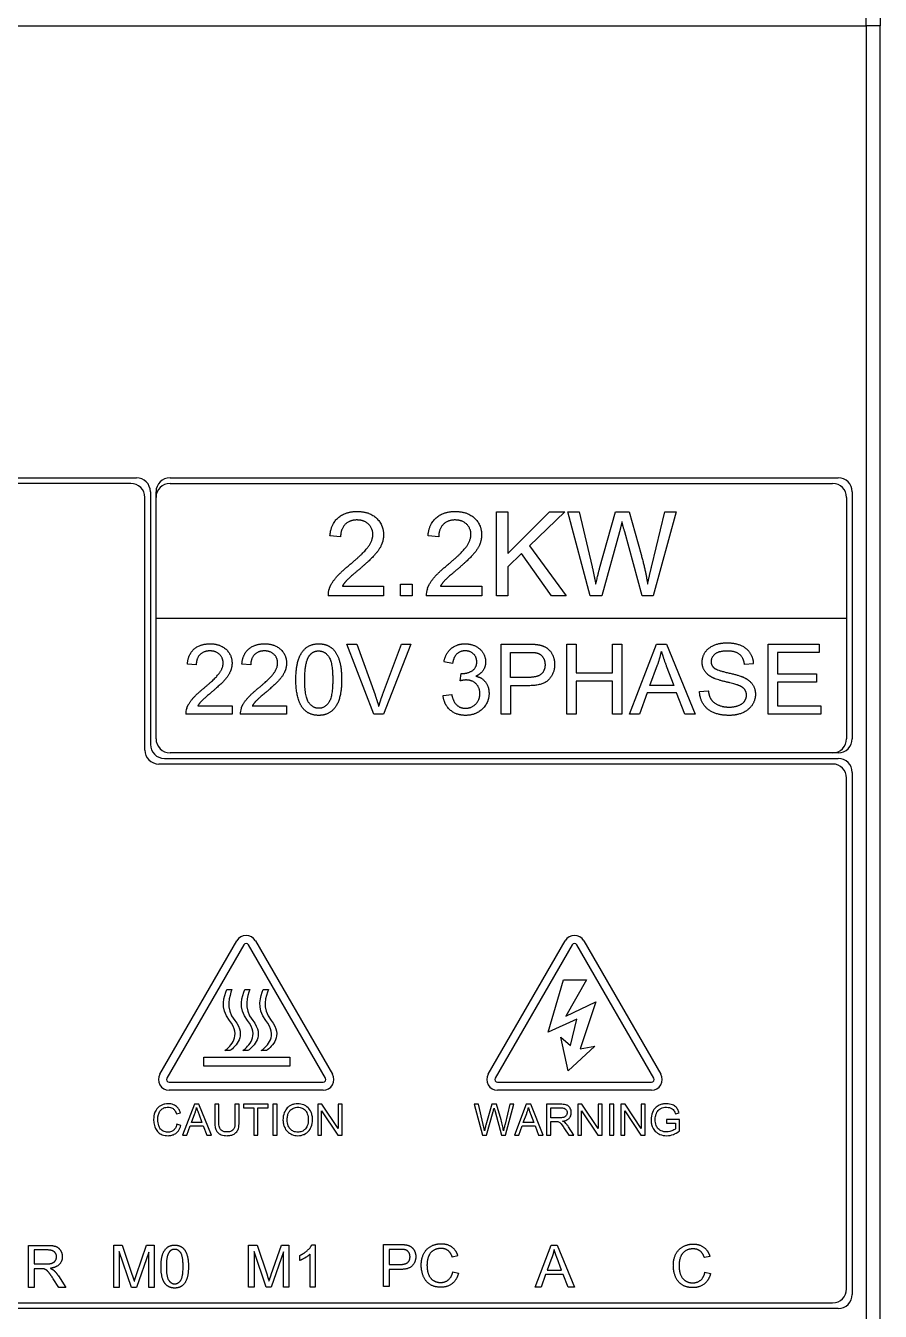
# Model space of a CAD drawing. Header units: millimetres. Extents: x -1721 to 4288, y -273 to 2028.
# Drawn here: x 140.37 to 164.72, y 369.57 to 406.22 of the extents above; entities that cross this region are included whole.
import ezdxf

# ---------------------------------------------------------------- set-up
doc = ezdxf.new("R2010")
doc.units = ezdxf.units.MM
doc.header["$LTSCALE"] = 5
doc.header["$MEASUREMENT"] = 0
doc.layers.add('圖框', color=7, linetype='CONTINUOUS')

msp = doc.modelspace()

# ---------------------------------------------------------------- linework, layer by layer
at = {"layer": '圖框'}
for p, q in [((164.323, 406.218), (164.323, 407.915)), ((164.723, 407.633), (164.723, 406.218)), ((110.723, 406.218), (164.323, 406.218)), ((164.323, 406.218), (164.323, 365.892)), ((164.723, 406.218), (164.323, 406.218)), ((164.723, 365.892), (164.723, 406.218)), ((111.523, 393.332), (143.523, 393.332)), ((144.483, 393.332), (163.523, 393.332)), ((143.363, 393.172), (140.083, 393.172)), ((143.923, 392.932), (143.923, 385.732)), ((144.083, 385.892), (144.083, 392.932)), ((144.483, 393.172), (163.363, 393.172)), ((163.923, 392.932), (163.923, 385.892)), ((143.763, 385.572), (143.763, 392.772)), ((163.763, 392.772), (163.763, 389.332)), ((153.788, 392.363), (154.106, 392.363)), ((153.788, 389.963), (153.788, 392.363)), ((154.106, 392.363), (154.106, 391.174)), ((154.106, 391.174), (155.299, 392.363)), ((155.729, 392.363), (154.723, 391.39)), ((155.299, 392.363), (155.729, 392.363)), ((155.82, 392.363), (156.146, 392.363)), ((156.457, 389.963), (155.82, 392.363)), ((156.146, 392.363), (156.512, 390.79)), ((156.722, 390.743), (157.178, 392.363)), ((157.178, 392.363), (157.562, 392.363)), ((157.562, 392.363), (157.906, 391.149)), ((158.211, 390.821), (158.586, 392.363)), ((158.906, 392.363), (158.251, 389.963)), ((158.586, 392.363), (158.906, 392.363)), ((157.291, 391.793), (156.784, 389.963)), ((157.94, 389.963), (157.439, 391.793)), ((149.343, 391.648), (149.039, 391.679)), ((152.138, 391.648), (151.834, 391.679)), ((154.723, 391.39), (155.773, 389.963)), ((154.499, 391.176), (154.106, 390.796)), ((155.354, 389.963), (154.499, 391.176)), ((154.106, 390.796), (154.106, 389.963)), ((151.051, 390.298), (151.386, 390.298)), ((151.051, 389.963), (151.051, 390.298)), ((151.386, 390.298), (151.386, 389.963)), ((150.57, 389.963), (148.984, 389.963)), ((149.394, 390.247), (150.57, 390.247)), ((150.57, 390.247), (150.57, 389.963)), ((151.386, 389.963), (151.051, 389.963)), ((153.365, 389.963), (151.779, 389.963)), ((152.189, 390.247), (153.365, 390.247)), ((153.365, 390.247), (153.365, 389.963)), ((154.106, 389.963), (153.788, 389.963)), ((155.773, 389.963), (155.354, 389.963)), ((156.784, 389.963), (156.457, 389.963)), ((158.251, 389.963), (157.94, 389.963)), ((144.083, 389.332), (163.763, 389.332)), ((163.763, 389.332), (163.763, 385.892)), ((149.519, 388.592), (149.805, 388.592)), ((150.291, 386.592), (149.519, 388.592)), ((149.805, 388.592), (150.325, 387.14)), ((150.537, 387.14), (151.078, 388.592)), ((151.348, 388.592), (150.564, 386.592)), ((151.078, 388.592), (151.348, 388.592)), ((153.915, 388.592), (154.669, 388.592)), ((153.915, 386.592), (153.915, 388.592)), ((155.79, 388.592), (156.055, 388.592)), ((155.79, 386.592), (155.79, 388.592)), ((156.055, 388.592), (156.055, 387.771)), ((157.092, 388.592), (157.357, 388.592)), ((157.092, 387.771), (157.092, 388.592)), ((157.357, 388.592), (157.357, 386.592)), ((157.58, 386.592), (158.348, 388.592)), ((158.348, 388.592), (158.634, 388.592)), ((158.634, 388.592), (159.451, 386.592)), ((161.532, 388.592), (162.98, 388.592)), ((161.532, 386.592), (161.532, 388.592)), ((162.98, 388.592), (162.98, 388.356)), ((152.534, 388.038), (152.288, 388.082)), ((154.18, 387.641), (154.18, 388.356)), ((154.18, 388.356), (154.692, 388.356)), ((161.798, 388.356), (161.798, 387.745)), ((162.98, 388.356), (161.798, 388.356)), ((145.229, 387.996), (144.976, 388.022)), ((146.782, 387.996), (146.529, 388.022)), ((152.749, 387.541), (152.775, 387.756)), ((156.055, 387.771), (157.092, 387.771)), ((158.156, 387.413), (158.377, 387.999)), ((158.625, 387.967), (158.836, 387.413)), ((161.105, 388.03), (160.852, 388.01)), ((161.798, 387.745), (162.906, 387.745)), ((162.906, 387.745), (162.906, 387.509)), ((154.697, 387.641), (154.18, 387.641)), ((154.694, 387.405), (154.18, 387.405)), ((154.18, 387.405), (154.18, 386.592)), ((157.092, 387.535), (156.055, 387.535)), ((156.055, 387.535), (156.055, 386.592)), ((157.092, 386.592), (157.092, 387.535)), ((158.836, 387.413), (158.156, 387.413)), ((162.906, 387.509), (161.798, 387.509)), ((161.798, 387.509), (161.798, 386.829)), ((152.264, 387.123), (152.509, 387.155)), ((158.08, 387.198), (157.86, 386.592)), ((158.918, 387.198), (158.08, 387.198)), ((159.15, 386.592), (158.918, 387.198)), ((159.572, 387.236), (159.822, 387.257)), ((145.272, 386.829), (146.252, 386.829)), ((146.252, 386.829), (146.252, 386.592)), ((146.825, 386.829), (147.805, 386.829)), ((147.805, 386.829), (147.805, 386.592)), ((161.798, 386.829), (163.026, 386.829)), ((163.026, 386.829), (163.026, 386.592)), ((146.252, 386.592), (144.93, 386.592)), ((147.805, 386.592), (146.483, 386.592)), ((150.564, 386.592), (150.291, 386.592)), ((154.18, 386.592), (153.915, 386.592)), ((156.055, 386.592), (155.79, 386.592)), ((157.357, 386.592), (157.092, 386.592)), ((157.86, 386.592), (157.58, 386.592)), ((159.451, 386.592), (159.15, 386.592)), ((163.026, 386.592), (161.532, 386.592)), ((163.363, 385.172), (144.163, 385.172)), ((144.323, 385.332), (163.523, 385.332)), ((163.523, 385.492), (144.483, 385.492)), ((163.923, 384.932), (163.923, 370.052)), ((163.763, 370.212), (163.763, 384.772)), ((144.189, 376.33), (146.386, 380.136)), ((146.584, 380.022), (144.387, 376.216)), ((148.913, 376.216), (146.716, 380.022)), ((146.914, 380.136), (149.111, 376.33)), ((153.548, 376.33), (155.746, 380.136)), ((155.943, 380.022), (153.746, 376.216)), ((158.272, 376.216), (156.075, 380.022)), ((156.273, 380.136), (158.47, 376.33)), ((155.254, 377.526), (155.698, 379.016)), ((155.698, 379.016), (156.347, 379.016)), ((156.347, 379.016), (155.758, 377.989)), ((146.099, 378.742), (146.247, 378.742)), ((146.611, 378.742), (146.76, 378.742)), ((147.137, 378.742), (147.285, 378.742)), ((155.758, 377.989), (156.617, 378.397)), ((156.617, 378.397), (156.174, 377.057)), ((156.079, 377.903), (155.254, 377.526)), ((155.899, 377.148), (156.079, 377.903)), ((155.62, 377.389), (155.899, 377.148)), ((155.825, 376.43), (155.62, 377.389)), ((156.585, 377.126), (155.825, 376.43)), ((156.174, 377.057), (156.585, 377.126)), ((145.445, 376.561), (145.445, 376.818)), ((145.445, 376.818), (147.9, 376.818)), ((146.191, 377.002), (146.043, 377.002)), ((146.703, 377.002), (146.555, 377.002)), ((147.229, 377.002), (147.081, 377.002)), ((147.9, 376.818), (147.9, 376.561)), ((147.9, 376.561), (145.445, 376.561)), ((144.453, 376.102), (148.847, 376.102)), ((153.812, 376.102), (158.206, 376.102)), ((148.847, 375.874), (144.453, 375.874)), ((158.206, 375.874), (153.812, 375.874)), ((145.178, 375.473), (144.839, 374.593)), ((145.304, 375.473), (145.178, 375.473)), ((145.663, 374.593), (145.304, 375.473)), ((145.874, 375.473), (145.758, 375.473)), ((145.758, 375.473), (145.758, 374.965)), ((145.874, 374.965), (145.874, 375.473)), ((146.45, 375.473), (146.333, 375.473)), ((146.333, 375.473), (146.333, 374.965)), ((146.45, 374.965), (146.45, 375.473)), ((147.276, 375.473), (146.578, 375.473)), ((146.578, 375.473), (146.578, 375.369)), ((146.578, 375.369), (146.868, 375.369)), ((146.868, 375.369), (146.868, 374.593)), ((146.984, 375.369), (147.276, 375.369)), ((146.984, 374.593), (146.984, 375.369)), ((147.276, 375.369), (147.276, 375.473)), ((147.532, 375.473), (147.415, 375.473)), ((147.415, 375.473), (147.415, 374.593)), ((147.532, 374.593), (147.532, 375.473)), ((148.812, 375.473), (148.692, 375.473)), ((148.692, 375.473), (148.692, 374.593)), ((148.803, 374.593), (148.803, 375.284)), ((148.803, 375.284), (149.266, 374.593)), ((149.274, 374.782), (148.812, 375.473)), ((149.386, 375.473), (149.274, 375.473)), ((149.274, 375.473), (149.274, 374.782)), ((149.386, 374.593), (149.386, 375.473)), ((153.271, 375.473), (153.152, 375.473)), ((153.152, 375.473), (153.385, 374.593)), ((153.405, 374.896), (153.271, 375.473)), ((153.65, 375.473), (153.482, 374.879)), ((153.505, 374.593), (153.691, 375.264)), ((153.79, 375.473), (153.65, 375.473)), ((153.745, 375.264), (153.929, 374.593)), ((153.916, 375.028), (153.79, 375.473)), ((154.166, 375.473), (154.028, 374.908)), ((154.043, 374.593), (154.283, 375.473)), ((154.283, 375.473), (154.166, 375.473)), ((154.634, 375.473), (154.296, 374.593)), ((154.76, 375.473), (154.634, 375.473)), ((155.12, 374.593), (154.76, 375.473)), ((155.605, 375.473), (155.214, 375.473)), ((155.214, 375.473), (155.214, 374.593)), ((155.331, 375.085), (155.331, 375.376)), ((155.331, 375.376), (155.609, 375.376)), ((156.219, 375.473), (156.1, 375.473)), ((156.1, 375.473), (156.1, 374.593)), ((156.211, 374.593), (156.211, 375.284)), ((156.211, 375.284), (156.674, 374.593)), ((156.682, 374.782), (156.219, 375.473)), ((156.793, 375.473), (156.682, 375.473)), ((156.682, 375.473), (156.682, 374.782)), ((156.793, 374.593), (156.793, 375.473)), ((157.125, 375.473), (157.009, 375.473)), ((157.009, 375.473), (157.009, 374.593)), ((157.125, 374.593), (157.125, 375.473)), ((157.449, 375.473), (157.329, 375.473)), ((157.329, 375.473), (157.329, 374.593)), ((157.44, 374.593), (157.44, 375.284)), ((157.44, 375.284), (157.903, 374.593)), ((157.911, 374.782), (157.449, 375.473)), ((158.023, 375.473), (157.911, 375.473)), ((157.911, 375.473), (157.911, 374.782)), ((158.023, 374.593), (158.023, 375.473)), ((144.662, 375.205), (144.777, 375.232)), ((144.792, 374.873), (144.675, 374.902)), ((145.093, 374.954), (145.19, 375.212)), ((145.392, 374.954), (145.093, 374.954)), ((145.3, 375.198), (145.392, 374.954)), ((154.55, 374.954), (154.647, 375.212)), ((154.849, 374.954), (154.55, 374.954)), ((154.756, 375.198), (154.849, 374.954)), ((155.581, 375.085), (155.331, 375.085)), ((155.331, 374.593), (155.331, 374.984)), ((155.331, 374.984), (155.466, 374.984)), ((159.003, 375.042), (158.63, 375.042)), ((158.63, 375.042), (158.63, 374.938)), ((158.63, 374.938), (158.889, 374.938)), ((158.885, 375.198), (158.989, 375.227)), ((158.889, 374.938), (158.889, 374.775)), ((159.003, 374.716), (159.003, 375.042)), ((144.839, 374.593), (144.963, 374.593)), ((144.963, 374.593), (145.059, 374.859)), ((145.059, 374.859), (145.428, 374.859)), ((145.428, 374.859), (145.53, 374.593)), ((145.53, 374.593), (145.663, 374.593)), ((146.868, 374.593), (146.984, 374.593)), ((147.415, 374.593), (147.532, 374.593)), ((148.692, 374.593), (148.803, 374.593)), ((149.266, 374.593), (149.386, 374.593)), ((153.385, 374.593), (153.505, 374.593)), ((153.929, 374.593), (154.043, 374.593)), ((154.296, 374.593), (154.42, 374.593)), ((154.42, 374.593), (154.516, 374.859)), ((154.516, 374.859), (154.885, 374.859)), ((154.885, 374.859), (154.987, 374.593)), ((154.987, 374.593), (155.12, 374.593)), ((155.214, 374.593), (155.331, 374.593)), ((155.727, 374.776), (155.843, 374.593)), ((155.989, 374.593), (155.837, 374.833)), ((155.843, 374.593), (155.989, 374.593)), ((156.1, 374.593), (156.211, 374.593)), ((156.674, 374.593), (156.793, 374.593)), ((157.009, 374.593), (157.125, 374.593)), ((157.329, 374.593), (157.44, 374.593)), ((157.903, 374.593), (158.023, 374.593)), ((140.452, 370.252), (140.452, 371.452)), ((140.452, 371.452), (140.985, 371.452)), ((140.991, 371.32), (140.611, 371.32)), ((140.611, 371.32), (140.611, 370.923)), ((142.883, 370.255), (142.883, 371.455)), ((142.883, 371.455), (143.122, 371.455)), ((143.383, 370.255), (143.036, 371.276)), ((143.036, 371.276), (143.036, 370.255)), ((143.122, 371.455), (143.406, 370.605)), ((143.876, 371.259), (143.526, 370.255)), ((143.528, 370.62), (143.816, 371.455)), ((143.816, 371.455), (144.029, 371.455)), ((143.876, 370.255), (143.876, 371.259)), ((144.029, 371.455), (144.029, 370.255)), ((146.723, 370.259), (146.723, 371.459)), ((146.723, 371.459), (146.962, 371.459)), ((147.223, 370.259), (146.876, 371.281)), ((146.876, 371.281), (146.876, 370.259)), ((146.962, 371.459), (147.246, 370.61)), ((147.716, 371.264), (147.366, 370.259)), ((147.368, 370.624), (147.656, 371.459)), ((147.656, 371.459), (147.869, 371.459)), ((147.716, 370.259), (147.716, 371.264)), ((147.869, 371.459), (147.869, 370.259)), ((148.524, 371.464), (148.619, 371.464)), ((148.619, 371.464), (148.619, 370.259)), ((150.569, 370.278), (150.569, 371.478)), ((150.569, 371.478), (151.021, 371.478)), ((151.035, 371.336), (150.728, 371.336)), ((150.728, 371.336), (150.728, 370.907)), ((154.886, 370.257), (155.347, 371.457)), ((155.347, 371.457), (155.519, 371.457)), ((155.519, 371.457), (156.009, 370.257)), ((140.611, 370.923), (140.953, 370.923)), ((148.177, 371.02), (148.177, 371.163)), ((148.472, 370.259), (148.472, 371.198)), ((150.728, 370.907), (151.038, 370.907)), ((152.682, 371.149), (152.526, 371.112)), ((155.364, 371.101), (155.232, 370.749)), ((155.64, 370.749), (155.513, 371.082)), ((159.865, 371.138), (159.709, 371.101)), ((140.795, 370.786), (140.611, 370.786)), ((140.611, 370.786), (140.611, 370.252)), ((141.31, 370.252), (141.151, 370.502)), ((141.301, 370.579), (141.509, 370.252)), ((151.036, 370.765), (150.728, 370.765)), ((150.728, 370.765), (150.728, 370.278)), ((152.543, 370.699), (152.702, 370.659)), ((155.186, 370.62), (155.054, 370.257)), ((155.689, 370.62), (155.186, 370.62)), ((155.232, 370.749), (155.64, 370.749)), ((155.828, 370.257), (155.689, 370.62)), ((159.726, 370.688), (159.886, 370.648)), ((140.611, 370.252), (140.452, 370.252)), ((141.509, 370.252), (141.31, 370.252)), ((143.036, 370.255), (142.883, 370.255)), ((143.526, 370.255), (143.383, 370.255)), ((144.029, 370.255), (143.876, 370.255)), ((146.876, 370.259), (146.723, 370.259)), ((147.366, 370.259), (147.223, 370.259)), ((147.869, 370.259), (147.716, 370.259)), ((148.619, 370.259), (148.472, 370.259)), ((150.728, 370.278), (150.569, 370.278)), ((155.054, 370.257), (154.886, 370.257)), ((156.009, 370.257), (155.828, 370.257)), ((111.683, 369.812), (163.363, 369.812)), ((163.523, 369.652), (111.523, 369.652))]:
    msp.add_line(p, q, dxfattribs=at)
for centre, radius, start, end in [((143.523, 392.932), 0.4, 0, 90), ((144.483, 392.932), 0.4, 90, 180), ((163.523, 392.932), 0.4, 0, 90), ((143.363, 392.772), 0.4, 0, 90), ((144.483, 392.772), 0.4, 90, 180), ((163.363, 392.772), 0.4, 0, 90), ((149.493, 389.982), 0.509, 158.6045, 182.1373), ((152.289, 389.982), 0.509, 158.6045, 182.1373), ((145.354, 386.608), 0.425, 158.6045, 182.1373), ((146.908, 386.608), 0.425, 158.6045, 182.1373), ((144.483, 385.892), 0.4, 180, 270), ((163.363, 385.892), 0.4, 270, 0), ((163.523, 385.892), 0.4, 270, 0), ((144.163, 385.572), 0.4, 180, 270), ((144.323, 385.732), 0.4, 180, 270), ((163.363, 384.772), 0.4, 0, 90), ((163.523, 384.932), 0.4, 0, 90), ((146.65, 379.984), 0.304, 30, 150), ((146.65, 379.984), 0.0761, 30, 150), ((156.009, 379.984), 0.304, 30, 150), ((156.009, 379.984), 0.0761, 30, 150), ((144.453, 376.178), 0.304, 150, 270), ((144.453, 376.178), 0.0761, 150, 270), ((148.847, 376.178), 0.304, 270, 30), ((148.847, 376.178), 0.0761, 270, 30), ((153.812, 376.178), 0.304, 150, 270), ((153.812, 376.178), 0.0761, 150, 270), ((158.206, 376.178), 0.304, 270, 30), ((158.206, 376.178), 0.0761, 270, 30), ((163.363, 370.212), 0.4, 270, 0), ((163.523, 370.052), 0.4, 270, 0)]:
    msp.add_arc(centre, radius, start, end, dxfattribs=at)
for points in [[(149.039, 391.679), (149.07, 392.018), (149.476, 392.372), (149.818, 392.372)], [(149.811, 392.129), (149.599, 392.129), (149.345, 391.873), (149.343, 391.648)], [(150.263, 391.714), (150.263, 391.89), (150.012, 392.129), (149.811, 392.129)], [(149.818, 392.372), (150.164, 392.372), (150.567, 391.99), (150.567, 391.707)], [(151.834, 391.679), (151.865, 392.018), (152.271, 392.372), (152.613, 392.372)], [(152.606, 392.129), (152.394, 392.129), (152.14, 391.873), (152.138, 391.648)], [(153.058, 391.714), (153.058, 391.89), (152.807, 392.129), (152.606, 392.129)], [(152.613, 392.372), (152.959, 392.372), (153.362, 391.99), (153.362, 391.707)], [(157.362, 392.074), (157.322, 391.91), (157.291, 391.793)], [(157.439, 391.793), (157.373, 392.021), (157.362, 392.074)], [(149.599, 390.85), (149.988, 391.172), (150.263, 391.546), (150.263, 391.714)], [(150.567, 391.707), (150.567, 391.562), (150.449, 391.284), (150.175, 390.977), (149.859, 390.708)], [(152.394, 390.85), (152.784, 391.172), (153.058, 391.546), (153.058, 391.714)], [(153.362, 391.707), (153.362, 391.562), (153.245, 391.284), (152.97, 390.977), (152.654, 390.708)], [(157.906, 391.149), (158.032, 390.697), (158.092, 390.298)], [(149.019, 390.168), (149.079, 390.331), (149.346, 390.644), (149.599, 390.85)], [(149.859, 390.708), (149.593, 390.486), (149.443, 390.327), (149.394, 390.247)], [(151.814, 390.168), (151.874, 390.331), (152.142, 390.644), (152.394, 390.85)], [(152.654, 390.708), (152.388, 390.486), (152.238, 390.327), (152.189, 390.247)], [(156.512, 390.79), (156.57, 390.543), (156.614, 390.298)], [(156.614, 390.298), (156.706, 390.684), (156.722, 390.743)], [(158.092, 390.298), (158.138, 390.527), (158.211, 390.821)], [(144.976, 388.022), (145.002, 388.304), (145.34, 388.6), (145.625, 388.6)], [(145.625, 388.6), (145.913, 388.6), (146.249, 388.281), (146.249, 388.045)], [(146.529, 388.022), (146.555, 388.304), (146.894, 388.6), (147.179, 388.6)], [(147.179, 388.6), (147.467, 388.6), (147.802, 388.281), (147.802, 388.045)], [(148.069, 387.579), (148.069, 387.934), (148.215, 388.367), (148.502, 388.6), (148.721, 388.6)], [(148.721, 388.6), (148.881, 388.6), (149.125, 388.471), (149.282, 388.227), (149.372, 387.876), (149.372, 387.579)], [(152.288, 388.082), (152.334, 388.329), (152.653, 388.6), (152.891, 388.6)], [(152.891, 388.6), (153.054, 388.6), (153.33, 388.46), (153.476, 388.217), (153.476, 388.082)], [(154.669, 388.592), (154.869, 388.592), (154.974, 388.573)], [(154.974, 388.573), (155.122, 388.548), (155.32, 388.411), (155.442, 388.163), (155.442, 388.013)], [(159.647, 388.076), (159.647, 388.228), (159.819, 388.49), (160.15, 388.628), (160.352, 388.628)], [(160.352, 388.628), (160.575, 388.628), (160.915, 388.484), (161.099, 388.205), (161.105, 388.03)], [(145.619, 388.397), (145.442, 388.397), (145.23, 388.184), (145.229, 387.996)], [(145.996, 388.051), (145.996, 388.198), (145.787, 388.397), (145.619, 388.397)], [(147.173, 388.397), (146.996, 388.397), (146.784, 388.184), (146.782, 387.996)], [(147.549, 388.051), (147.549, 388.198), (147.34, 388.397), (147.173, 388.397)], [(148.322, 387.579), (148.322, 388.071), (148.448, 388.254)], [(148.448, 388.254), (148.549, 388.397), (148.718, 388.397)], [(148.718, 388.397), (148.889, 388.397), (149.119, 388.073), (149.119, 387.579)], [(152.895, 388.399), (152.752, 388.399), (152.561, 388.219), (152.534, 388.038)], [(152.814, 387.753), (152.971, 387.753), (153.223, 387.917), (153.223, 388.086)], [(153.223, 388.086), (153.223, 388.222), (153.04, 388.399), (152.895, 388.399)], [(153.476, 388.082), (153.476, 387.952), (153.337, 387.739), (153.2, 387.676)], [(154.692, 388.356), (154.872, 388.356), (154.939, 388.338)], [(154.939, 388.338), (155.043, 388.31), (155.169, 388.131), (155.169, 388.006)], [(158.377, 387.999), (158.445, 388.19), (158.485, 388.382)], [(158.485, 388.382), (158.531, 388.221), (158.625, 387.967)], [(160.363, 388.394), (160.122, 388.394), (159.901, 388.217), (159.901, 388.094)], [(159.901, 388.094), (159.901, 387.986), (159.979, 387.916)], [(160.852, 388.01), (160.833, 388.201), (160.595, 388.394), (160.363, 388.394)], [(145.442, 387.332), (145.767, 387.6), (145.996, 387.911), (145.996, 388.051)], [(146.249, 388.045), (146.249, 387.925), (146.151, 387.693), (145.923, 387.437), (145.659, 387.213)], [(146.996, 387.332), (147.32, 387.6), (147.549, 387.911), (147.549, 388.051)], [(147.802, 388.045), (147.802, 387.925), (147.705, 387.693), (147.476, 387.437), (147.212, 387.213)], [(152.775, 387.756), (152.801, 387.753), (152.814, 387.753)], [(155.442, 388.013), (155.442, 387.759), (155.118, 387.405), (154.694, 387.405)], [(155.169, 388.006), (155.169, 387.832), (154.955, 387.641), (154.697, 387.641)], [(159.93, 387.641), (159.787, 387.716), (159.647, 387.938), (159.647, 388.076)], [(159.979, 387.916), (160.057, 387.847), (160.705, 387.701), (160.825, 387.646)], [(148.267, 386.765), (148.069, 387.016), (148.069, 387.579)], [(148.721, 386.76), (148.552, 386.76), (148.322, 387.085), (148.322, 387.579)], [(149.372, 387.579), (149.372, 387.227), (149.227, 386.794), (148.939, 386.559), (148.721, 386.559)], [(149.119, 387.579), (149.119, 387.086), (148.889, 386.76), (148.721, 386.76)], [(152.921, 387.568), (152.852, 387.568), (152.749, 387.541)], [(153.313, 387.179), (153.313, 387.349), (153.092, 387.568), (152.921, 387.568)], [(153.2, 387.676), (153.378, 387.635), (153.573, 387.378), (153.573, 387.184)], [(160.676, 387.417), (160.595, 387.449), (160.041, 387.582), (159.93, 387.641)], [(160.91, 387.135), (160.91, 387.23), (160.802, 387.37), (160.676, 387.417)], [(160.825, 387.646), (160.999, 387.565), (161.165, 387.318), (161.165, 387.158)], [(144.959, 386.763), (145.009, 386.899), (145.232, 387.16), (145.442, 387.332)], [(145.659, 387.213), (145.438, 387.028), (145.313, 386.896), (145.272, 386.829)], [(146.512, 386.763), (146.563, 386.899), (146.785, 387.16), (146.996, 387.332)], [(147.212, 387.213), (146.991, 387.028), (146.866, 386.896), (146.825, 386.829)], [(150.325, 387.14), (150.387, 386.966), (150.43, 386.813)], [(150.43, 386.813), (150.476, 386.977), (150.537, 387.14)], [(152.9, 386.559), (152.636, 386.559), (152.288, 386.873), (152.264, 387.123)], [(152.509, 387.155), (152.552, 386.946), (152.755, 386.762), (152.901, 386.762)], [(153.573, 387.184), (153.573, 386.923), (153.191, 386.559), (152.9, 386.559)], [(152.901, 386.762), (153.075, 386.762), (153.313, 387.003), (153.313, 387.179)], [(160.426, 386.559), (160.153, 386.559), (159.787, 386.717), (159.578, 387.035), (159.572, 387.236)], [(159.822, 387.257), (159.84, 387.106), (159.97, 386.914), (160.243, 386.795), (160.413, 386.795)], [(160.413, 386.795), (160.564, 386.795), (160.798, 386.885), (160.91, 387.042), (160.91, 387.135)], [(161.165, 387.158), (161.165, 386.998), (160.982, 386.716), (160.639, 386.559), (160.426, 386.559)], [(148.721, 386.559), (148.432, 386.559), (148.267, 386.765)], [(140.985, 371.452), (141.145, 371.452), (141.312, 371.387), (141.412, 371.224), (141.412, 371.125)], [(141.248, 371.125), (141.248, 371.21), (141.125, 371.32), (140.991, 371.32)], [(144.225, 370.847), (144.225, 371.06), (144.313, 371.319), (144.485, 371.459), (144.616, 371.459)], [(144.453, 371.252), (144.377, 371.142), (144.377, 370.847)], [(144.614, 371.338), (144.513, 371.338), (144.453, 371.252)], [(144.855, 370.847), (144.855, 371.143), (144.717, 371.338), (144.614, 371.338)], [(144.616, 371.459), (144.712, 371.459), (144.859, 371.382), (144.953, 371.235), (145.007, 371.025), (145.007, 370.847)], [(148.177, 371.163), (148.301, 371.221), (148.485, 371.386), (148.524, 371.464)], [(151.021, 371.478), (151.141, 371.478), (151.204, 371.466)], [(151.183, 371.325), (151.143, 371.336), (151.035, 371.336)], [(151.321, 371.126), (151.321, 371.201), (151.245, 371.309), (151.183, 371.325)], [(151.204, 371.466), (151.293, 371.451), (151.412, 371.369), (151.485, 371.22), (151.485, 371.13)], [(151.641, 370.887), (151.641, 371.074), (151.785, 371.354), (152.049, 371.499), (152.209, 371.499)], [(152.205, 371.363), (152.067, 371.363), (151.88, 371.23), (151.805, 371.007), (151.805, 370.888)], [(152.526, 371.112), (152.484, 371.243), (152.326, 371.363), (152.205, 371.363)], [(152.209, 371.499), (152.389, 371.499), (152.634, 371.315), (152.682, 371.149)], [(155.429, 371.331), (155.405, 371.216), (155.364, 371.101)], [(155.513, 371.082), (155.457, 371.234), (155.429, 371.331)], [(158.825, 370.876), (158.825, 371.063), (158.968, 371.343), (159.233, 371.488), (159.392, 371.488)], [(159.388, 371.352), (159.25, 371.352), (159.063, 371.219), (158.988, 370.996), (158.988, 370.877)], [(159.709, 371.101), (159.667, 371.232), (159.509, 371.352), (159.388, 371.352)], [(159.392, 371.488), (159.572, 371.488), (159.817, 371.304), (159.865, 371.138)], [(140.953, 370.923), (141.061, 370.923), (141.184, 370.968), (141.248, 371.067), (141.248, 371.125)], [(141.412, 371.125), (141.412, 370.997), (141.246, 370.822), (141.074, 370.798)], [(148.472, 371.198), (148.419, 371.147), (148.246, 371.046), (148.177, 371.02)], [(151.485, 371.13), (151.485, 370.978), (151.29, 370.765), (151.036, 370.765)], [(151.038, 370.907), (151.192, 370.907), (151.321, 371.021), (151.321, 371.126)], [(152.206, 370.258), (152.012, 370.258), (151.769, 370.416), (151.641, 370.715), (151.641, 370.887)], [(151.805, 370.888), (151.805, 370.735), (151.895, 370.506), (152.082, 370.394), (152.192, 370.394)], [(159.389, 370.247), (159.195, 370.247), (158.952, 370.405), (158.825, 370.704), (158.825, 370.876)], [(158.988, 370.877), (158.988, 370.724), (159.078, 370.495), (159.265, 370.383), (159.375, 370.383)], [(140.884, 370.78), (140.857, 370.786), (140.795, 370.786)], [(141.151, 370.502), (141.082, 370.61), (140.992, 370.724), (140.921, 370.771), (140.884, 370.78)], [(141.074, 370.798), (141.136, 370.768), (141.169, 370.739)], [(141.169, 370.739), (141.239, 370.675), (141.301, 370.579)], [(143.406, 370.605), (143.446, 370.486), (143.464, 370.428)], [(143.464, 370.428), (143.484, 370.493), (143.528, 370.62)], [(144.344, 370.358), (144.225, 370.509), (144.225, 370.847)], [(144.377, 370.847), (144.377, 370.55), (144.515, 370.355), (144.616, 370.355)], [(145.007, 370.847), (145.007, 370.635), (144.92, 370.376), (144.747, 370.235), (144.616, 370.235)], [(144.616, 370.355), (144.717, 370.355), (144.855, 370.551), (144.855, 370.847)], [(147.246, 370.61), (147.285, 370.491), (147.304, 370.432)], [(147.304, 370.432), (147.324, 370.497), (147.368, 370.624)], [(152.192, 370.394), (152.326, 370.394), (152.51, 370.548), (152.543, 370.699)], [(152.702, 370.659), (152.652, 370.463), (152.393, 370.258), (152.206, 370.258)], [(159.375, 370.383), (159.509, 370.383), (159.694, 370.537), (159.726, 370.688)], [(159.886, 370.648), (159.835, 370.452), (159.576, 370.247), (159.389, 370.247)], [(144.616, 370.235), (144.443, 370.235), (144.344, 370.358)]]:
    msp.add_open_spline(points, degree=2, dxfattribs=at)
for points, knots in [([(146.043, 377.002), (146.205, 377.129), (146.532, 377.409), (146.177, 377.866), (145.893, 378.222), (146.031, 378.554), (146.099, 378.742)], [0, 0, 0, 0, 1, 1, 1, 2, 2, 2, 2]), ([(146.247, 378.742), (146.18, 378.554), (146.042, 378.222), (146.326, 377.866), (146.681, 377.409), (146.353, 377.129), (146.191, 377.002)], [0, 0, 0, 0, 1, 1, 1, 2, 2, 2, 2]), ([(146.555, 377.002), (146.717, 377.129), (147.045, 377.409), (146.689, 377.866), (146.405, 378.222), (146.544, 378.554), (146.611, 378.742)], [0, 0, 0, 0, 1, 1, 1, 2, 2, 2, 2]), ([(146.76, 378.742), (146.692, 378.554), (146.554, 378.222), (146.838, 377.866), (147.193, 377.409), (146.865, 377.129), (146.703, 377.002)], [0, 0, 0, 0, 1, 1, 1, 2, 2, 2, 2]), ([(147.081, 377.002), (147.243, 377.129), (147.57, 377.409), (147.215, 377.866), (146.931, 378.222), (147.07, 378.554), (147.137, 378.742)], [0, 0, 0, 0, 1, 1, 1, 2, 2, 2, 2]), ([(147.285, 378.742), (147.218, 378.554), (147.08, 378.222), (147.364, 377.866), (147.719, 377.409), (147.391, 377.129), (147.229, 377.002)], [0, 0, 0, 0, 1, 1, 1, 2, 2, 2, 2]), ([(144.43, 375.489), (144.398, 375.489), (144.366, 375.486), (144.304, 375.473), (144.275, 375.463), (144.189, 375.425), (144.153, 375.393), (144.092, 375.332), (144.067, 375.285), (144.024, 375.18), (144.014, 375.11), (144.014, 375.04)], [-0.05804406, -0.05804406, -0.05804406, -0.05804406, -0.05410145, -0.05410145, -0.05027953, -0.05027953, -0.04251602, -0.04251602, -0.02628825, -0.02628825, 0, 0, 0, 0]), ([(144.134, 375.041), (144.134, 375.074), (144.137, 375.107), (144.146, 375.155), (144.154, 375.196), (144.184, 375.264), (144.202, 375.291), (144.245, 375.333), (144.271, 375.353), (144.345, 375.383), (144.386, 375.389), (144.427, 375.389)], [-0.119472, -0.119472, -0.119472, -0.119472, -0.0717039, -0.0717039, -0.048761, -0.048761, -0.0300047, -0.0300047, -0.0153123, -0.0153123, 0, 0, 0, 0]), ([(144.427, 375.389), (144.449, 375.389), (144.472, 375.387), (144.513, 375.377), (144.532, 375.37), (144.577, 375.345), (144.596, 375.327), (144.634, 375.278), (144.651, 375.242), (144.662, 375.205)], [-0.03467878, -0.03467878, -0.03467878, -0.03467878, -0.028562, -0.028562, -0.02299355, -0.02299355, -0.01449762, -0.01449762, 0, 0, 0, 0]), ([(144.777, 375.232), (144.768, 375.263), (144.756, 375.293), (144.725, 375.347), (144.707, 375.371), (144.661, 375.417), (144.627, 375.443), (144.533, 375.481), (144.481, 375.489), (144.43, 375.489)], [-0.07133811, -0.07133811, -0.07133811, -0.07133811, -0.05417809, -0.05417809, -0.03806823, -0.03806823, -0.01938118, -0.01938118, 0, 0, 0, 0]), ([(145.19, 375.212), (145.2, 375.24), (145.209, 375.268), (145.225, 375.324), (145.232, 375.352), (145.238, 375.381)], [-0.02189576, -0.02189576, -0.02189576, -0.02189576, -0.01086014, -0.01086014, 0, 0, 0, 0]), ([(145.238, 375.381), (145.245, 375.354), (145.254, 375.326), (145.275, 375.266), (145.287, 375.231), (145.3, 375.198)], [-0.02363972, -0.02363972, -0.02363972, -0.02363972, -0.01325436, -0.01325436, 0, 0, 0, 0]), ([(148.123, 375.489), (148.092, 375.489), (148.061, 375.486), (148.002, 375.475), (147.975, 375.467), (147.901, 375.435), (147.859, 375.406), (147.799, 375.344), (147.764, 375.302), (147.711, 375.168), (147.701, 375.094), (147.701, 375.022)], [-0.1403854, -0.1403854, -0.1403854, -0.1403854, -0.1165253, -0.1165253, -0.0941164, -0.0941164, -0.0538903, -0.0538903, -0.0272366, -0.0272366, 0, 0, 0, 0]), ([(147.822, 375.02), (147.822, 375.06), (147.824, 375.1), (147.837, 375.171), (147.846, 375.204), (147.873, 375.259), (147.889, 375.283), (147.937, 375.329), (147.97, 375.351), (148.042, 375.382), (148.082, 375.389), (148.123, 375.389)], [-0.06750548, -0.06750548, -0.06750548, -0.06750548, -0.0527119, -0.0527119, -0.04042797, -0.04042797, -0.02962118, -0.02962118, -0.01538532, -0.01538532, 0, 0, 0, 0]), ([(148.543, 375.032), (148.543, 375.07), (148.54, 375.108), (148.526, 375.181), (148.516, 375.215), (148.475, 375.308), (148.444, 375.346), (148.372, 375.419), (148.321, 375.444), (148.237, 375.479), (148.181, 375.489), (148.123, 375.489)], [-0.04752376, -0.04752376, -0.04752376, -0.04752376, -0.04386302, -0.04386302, -0.04042533, -0.04042533, -0.03413926, -0.03413926, -0.02174876, -0.02174876, 0, 0, 0, 0]), ([(148.123, 375.389), (148.145, 375.389), (148.166, 375.387), (148.208, 375.378), (148.228, 375.372), (148.272, 375.352), (148.303, 375.333), (148.352, 375.283), (148.375, 375.252), (148.415, 375.15), (148.423, 375.091), (148.423, 375.033)], [-0.1111833, -0.1111833, -0.1111833, -0.1111833, -0.0895246, -0.0895246, -0.0685898, -0.0685898, -0.0409704, -0.0409704, -0.0218685, -0.0218685, 0, 0, 0, 0]), ([(153.691, 375.264), (153.695, 375.279), (153.699, 375.296), (153.708, 375.33), (153.713, 375.349), (153.717, 375.367)], [-0.01319765, -0.01319765, -0.01319765, -0.01319765, -0.00715891, -0.00715891, 0, 0, 0, 0]), ([(153.717, 375.367), (153.719, 375.359), (153.723, 375.344), (153.732, 375.311), (153.739, 375.285), (153.745, 375.264)], [-0.01283085, -0.01283085, -0.01283085, -0.01283085, -0.00810057, -0.00810057, 0, 0, 0, 0]), ([(154.647, 375.212), (154.657, 375.24), (154.666, 375.268), (154.682, 375.324), (154.689, 375.352), (154.695, 375.381)], [-0.02189576, -0.02189576, -0.02189576, -0.02189576, -0.01086014, -0.01086014, 0, 0, 0, 0]), ([(154.695, 375.381), (154.702, 375.354), (154.711, 375.326), (154.731, 375.266), (154.744, 375.231), (154.756, 375.198)], [-0.02363972, -0.02363972, -0.02363972, -0.02363972, -0.01325436, -0.01325436, 0, 0, 0, 0]), ([(155.918, 375.233), (155.918, 375.256), (155.915, 375.279), (155.903, 375.323), (155.894, 375.344), (155.873, 375.38), (155.857, 375.402), (155.808, 375.441), (155.783, 375.451), (155.717, 375.469), (155.66, 375.473), (155.605, 375.473)], [-0.06054017, -0.06054017, -0.06054017, -0.06054017, -0.04968842, -0.04968842, -0.03900379, -0.03900379, -0.02996341, -0.02996341, -0.02058509, -0.02058509, 0, 0, 0, 0]), ([(155.609, 375.376), (155.629, 375.376), (155.649, 375.375), (155.685, 375.369), (155.701, 375.365), (155.734, 375.351), (155.748, 375.341), (155.772, 375.316), (155.781, 375.303), (155.795, 375.27), (155.798, 375.252), (155.798, 375.233)], [-0.03265463, -0.03265463, -0.03265463, -0.03265463, -0.02574058, -0.02574058, -0.01996395, -0.01996395, -0.01324777, -0.01324777, -0.00699672, -0.00699672, 0, 0, 0, 0]), ([(158.63, 375.489), (158.594, 375.489), (158.557, 375.486), (158.489, 375.472), (158.456, 375.462), (158.375, 375.426), (158.34, 375.399), (158.288, 375.346), (158.257, 375.306), (158.202, 375.175), (158.189, 375.103), (158.189, 375.029)], [-0.1079557, -0.1079557, -0.1079557, -0.1079557, -0.0922355, -0.0922355, -0.077519, -0.077519, -0.0533987, -0.0533987, -0.0277413, -0.0277413, 0, 0, 0, 0]), ([(158.343, 375.214), (158.362, 375.259), (158.389, 375.292), (158.431, 375.333), (158.46, 375.351), (158.512, 375.373), (158.556, 375.389), (158.63, 375.389)], [-0.09895433, -0.09895433, -0.09895433, -0.09895433, -0.06890511, -0.06890511, -0.02784731, -0.02784731, 0, 0, 0, 0]), ([(158.989, 375.227), (158.981, 375.26), (158.969, 375.293), (158.934, 375.36), (158.915, 375.382), (158.874, 375.422), (158.84, 375.442), (158.748, 375.479), (158.689, 375.489), (158.63, 375.489)], [-0.04975121, -0.04975121, -0.04975121, -0.04975121, -0.04399009, -0.04399009, -0.0370392, -0.0370392, -0.02241446, -0.02241446, 0, 0, 0, 0]), ([(158.63, 375.389), (158.659, 375.389), (158.688, 375.385), (158.745, 375.37), (158.77, 375.358), (158.816, 375.329), (158.831, 375.31), (158.859, 375.27), (158.874, 375.235), (158.885, 375.198)], [-0.02913441, -0.02913441, -0.02913441, -0.02913441, -0.02511351, -0.02511351, -0.02081506, -0.02081506, -0.0142331, -0.0142331, 0, 0, 0, 0]), ([(144.014, 375.04), (144.014, 374.995), (144.018, 374.951), (144.041, 374.847), (144.06, 374.804), (144.088, 374.744), (144.114, 374.707), (144.183, 374.641), (144.219, 374.62), (144.31, 374.586), (144.37, 374.578), (144.428, 374.578)], [-0.06055368, -0.06055368, -0.06055368, -0.06055368, -0.05613466, -0.05613466, -0.04997989, -0.04997989, -0.03641172, -0.03641172, -0.0217768, -0.0217768, 0, 0, 0, 0]), ([(144.418, 374.678), (144.394, 374.678), (144.372, 374.681), (144.327, 374.692), (144.305, 374.7), (144.253, 374.727), (144.231, 374.745), (144.187, 374.796), (144.172, 374.83), (144.141, 374.916), (144.134, 374.979), (144.134, 375.041)], [-0.05009598, -0.05009598, -0.05009598, -0.05009598, -0.04556195, -0.04556195, -0.04106933, -0.04106933, -0.03411578, -0.03411578, -0.02317959, -0.02317959, 0, 0, 0, 0]), ([(144.675, 374.902), (144.669, 374.872), (144.659, 374.842), (144.633, 374.79), (144.618, 374.768), (144.579, 374.729), (144.553, 374.711), (144.489, 374.684), (144.453, 374.678), (144.418, 374.678)], [-0.05296499, -0.05296499, -0.05296499, -0.05296499, -0.03877195, -0.03877195, -0.02621278, -0.02621278, -0.01346859, -0.01346859, 0, 0, 0, 0]), ([(145.758, 374.965), (145.758, 374.921), (145.76, 374.876), (145.773, 374.8), (145.781, 374.766), (145.809, 374.706), (145.827, 374.681), (145.868, 374.643), (145.896, 374.621), (145.993, 374.585), (146.051, 374.578), (146.106, 374.578)], [-0.1222047, -0.1222047, -0.1222047, -0.1222047, -0.0882324, -0.0882324, -0.0622748, -0.0622748, -0.0386852, -0.0386852, -0.0206492, -0.0206492, 0, 0, 0, 0]), ([(146.096, 374.684), (146.072, 374.684), (146.047, 374.686), (145.997, 374.698), (145.978, 374.707), (145.947, 374.726), (145.931, 374.74), (145.901, 374.778), (145.893, 374.801), (145.878, 374.859), (145.874, 374.914), (145.874, 374.965)], [-0.04053302, -0.04053302, -0.04053302, -0.04053302, -0.03671775, -0.03671775, -0.0324033, -0.0324033, -0.02676671, -0.02676671, -0.01923168, -0.01923168, 0, 0, 0, 0]), ([(146.333, 374.965), (146.333, 374.929), (146.331, 374.89), (146.321, 374.828), (146.313, 374.8), (146.292, 374.757), (146.281, 374.743), (146.251, 374.717), (146.23, 374.707), (146.173, 374.687), (146.133, 374.684), (146.096, 374.684)], [-0.04825732, -0.04825732, -0.04825732, -0.04825732, -0.03712321, -0.03712321, -0.02897565, -0.02897565, -0.02248657, -0.02248657, -0.01404829, -0.01404829, 0, 0, 0, 0]), ([(146.106, 374.578), (146.143, 374.578), (146.181, 374.582), (146.249, 374.597), (146.279, 374.608), (146.32, 374.632), (146.354, 374.653), (146.407, 374.719), (146.42, 374.75), (146.445, 374.835), (146.45, 374.9), (146.45, 374.965)], [-0.134009, -0.134009, -0.134009, -0.134009, -0.0911603, -0.0911603, -0.0544706, -0.0544706, -0.0377392, -0.0377392, -0.0241678, -0.0241678, 0, 0, 0, 0]), ([(147.701, 375.022), (147.701, 374.986), (147.705, 374.951), (147.72, 374.882), (147.731, 374.849), (147.761, 374.781), (147.786, 374.736), (147.865, 374.658), (147.909, 374.63), (148.009, 374.588), (148.065, 374.578), (148.123, 374.578)], [-0.1040807, -0.1040807, -0.1040807, -0.1040807, -0.0836367, -0.0836367, -0.0633271, -0.0633271, -0.0406797, -0.0406797, -0.0216475, -0.0216475, 0, 0, 0, 0]), ([(148.122, 374.678), (148.101, 374.678), (148.081, 374.68), (148.041, 374.688), (148.022, 374.693), (147.969, 374.716), (147.938, 374.738), (147.893, 374.784), (147.867, 374.815), (147.829, 374.913), (147.822, 374.967), (147.822, 375.02)], [-0.09569618, -0.09569618, -0.09569618, -0.09569618, -0.08078165, -0.08078165, -0.0666027, -0.0666027, -0.03947009, -0.03947009, -0.01999093, -0.01999093, 0, 0, 0, 0]), ([(148.423, 375.033), (148.423, 374.973), (148.415, 374.91), (148.374, 374.814), (148.352, 374.783), (148.301, 374.733), (148.272, 374.714), (148.202, 374.685), (148.162, 374.678), (148.122, 374.678)], [-0.05988278, -0.05988278, -0.05988278, -0.05988278, -0.04169603, -0.04169603, -0.02847413, -0.02847413, -0.01510388, -0.01510388, 0, 0, 0, 0]), ([(148.123, 374.578), (148.154, 374.578), (148.185, 374.581), (148.246, 374.594), (148.275, 374.604), (148.364, 374.643), (148.4, 374.676), (148.461, 374.737), (148.487, 374.784), (148.532, 374.892), (148.543, 374.961), (148.543, 375.032)], [-0.05905397, -0.05905397, -0.05905397, -0.05905397, -0.05532853, -0.05532853, -0.05164581, -0.05164581, -0.04377776, -0.04377776, -0.02643237, -0.02643237, 0, 0, 0, 0]), ([(153.443, 374.716), (153.438, 374.746), (153.432, 374.776), (153.419, 374.836), (153.412, 374.866), (153.405, 374.896)], [-0.02304067, -0.02304067, -0.02304067, -0.02304067, -0.01157498, -0.01157498, 0, 0, 0, 0]), ([(153.985, 374.716), (153.977, 374.766), (153.968, 374.817), (153.945, 374.921), (153.931, 374.975), (153.916, 375.028)], [-0.03987733, -0.03987733, -0.03987733, -0.03987733, -0.02069263, -0.02069263, 0, 0, 0, 0]), ([(154.028, 374.908), (154.02, 374.874), (154.012, 374.84), (153.997, 374.776), (153.991, 374.746), (153.985, 374.716)], [-0.02446569, -0.02446569, -0.02446569, -0.02446569, -0.01142199, -0.01142199, 0, 0, 0, 0]), ([(155.466, 374.984), (155.478, 374.984), (155.492, 374.984), (155.513, 374.983), (155.523, 374.982), (155.531, 374.98)], [-0.007852865, -0.007852865, -0.007852865, -0.007852865, -0.003112772, -0.003112772, 0, 0, 0, 0]), ([(155.531, 374.98), (155.545, 374.977), (155.558, 374.971), (155.588, 374.955), (155.6, 374.945), (155.631, 374.914), (155.662, 374.877), (155.727, 374.776)], [-0.09349611, -0.09349611, -0.09349611, -0.09349611, -0.07262501, -0.07262501, -0.04491913, -0.04491913, 0, 0, 0, 0]), ([(155.798, 375.233), (155.798, 375.221), (155.796, 375.209), (155.79, 375.185), (155.785, 375.173), (155.769, 375.145), (155.758, 375.133), (155.73, 375.11), (155.711, 375.103), (155.663, 375.088), (155.622, 375.085), (155.581, 375.085)], [-0.02951128, -0.02951128, -0.02951128, -0.02951128, -0.02736372, -0.02736372, -0.0252072, -0.0252072, -0.02160096, -0.02160096, -0.01514716, -0.01514716, 0, 0, 0, 0]), ([(155.67, 374.994), (155.711, 374.999), (155.752, 375.009), (155.813, 375.038), (155.836, 375.053), (155.867, 375.085), (155.887, 375.108), (155.913, 375.171), (155.918, 375.202), (155.918, 375.233)], [-0.07857031, -0.07857031, -0.07857031, -0.07857031, -0.04677582, -0.04677582, -0.02557629, -0.02557629, -0.01180589, -0.01180589, 0, 0, 0, 0]), ([(155.74, 374.95), (155.731, 374.958), (155.721, 374.965), (155.698, 374.98), (155.684, 374.987), (155.67, 374.994)], [-0.01015739, -0.01015739, -0.01015739, -0.01015739, -0.00565805, -0.00565805, 0, 0, 0, 0]), ([(155.837, 374.833), (155.822, 374.855), (155.807, 374.877), (155.774, 374.916), (155.758, 374.934), (155.74, 374.95)], [-0.01902257, -0.01902257, -0.01902257, -0.01902257, -0.00905775, -0.00905775, 0, 0, 0, 0]), ([(158.189, 375.029), (158.189, 374.992), (158.192, 374.955), (158.207, 374.885), (158.217, 374.851), (158.255, 374.767), (158.282, 374.73), (158.351, 374.661), (158.397, 374.634), (158.504, 374.59), (158.57, 374.578), (158.638, 374.578)], [-0.07161045, -0.07161045, -0.07161045, -0.07161045, -0.06355433, -0.06355433, -0.05586044, -0.05586044, -0.0434349, -0.0434349, -0.02551537, -0.02551537, 0, 0, 0, 0]), ([(158.309, 375.037), (158.309, 375.067), (158.312, 375.098), (158.323, 375.158), (158.331, 375.186), (158.343, 375.214)], [-0.02273147, -0.02273147, -0.02273147, -0.02273147, -0.01115786, -0.01115786, 0, 0, 0, 0]), ([(158.632, 374.684), (158.605, 374.684), (158.578, 374.687), (158.525, 374.698), (158.5, 374.707), (158.455, 374.728), (158.424, 374.745), (158.369, 374.803), (158.349, 374.835), (158.316, 374.923), (158.309, 374.98), (158.309, 375.037)], [-0.08954853, -0.08954853, -0.08954853, -0.08954853, -0.07030474, -0.07030474, -0.05111899, -0.05111899, -0.03508057, -0.03508057, -0.02100708, -0.02100708, 0, 0, 0, 0]), ([(144.428, 374.578), (144.463, 374.578), (144.499, 374.582), (144.565, 374.599), (144.596, 374.612), (144.65, 374.645), (144.687, 374.671), (144.755, 374.764), (144.778, 374.818), (144.792, 374.873)], [-0.09165065, -0.09165065, -0.09165065, -0.09165065, -0.0665816, -0.0665816, -0.04314191, -0.04314191, -0.02141909, -0.02141909, 0, 0, 0, 0]), ([(153.482, 374.879), (153.48, 374.869), (153.473, 374.842), (153.461, 374.793), (153.451, 374.749), (153.443, 374.716)], [-0.0184706, -0.0184706, -0.0184706, -0.0184706, -0.01287809, -0.01287809, 0, 0, 0, 0]), ([(158.889, 374.775), (158.862, 374.751), (158.823, 374.73), (158.757, 374.704), (158.704, 374.684), (158.632, 374.684)], [-0.07940699, -0.07940699, -0.07940699, -0.07940699, -0.02720435, -0.02720435, 0, 0, 0, 0]), ([(158.638, 374.578), (158.703, 374.578), (158.765, 374.59), (158.872, 374.631), (158.933, 374.66), (159.003, 374.716)], [-0.07638725, -0.07638725, -0.07638725, -0.07638725, -0.03338827, -0.03338827, 0, 0, 0, 0])]:
    msp.add_open_spline(points, degree=3, knots=knots, dxfattribs=at)

doc.saveas('drawing.dxf')
